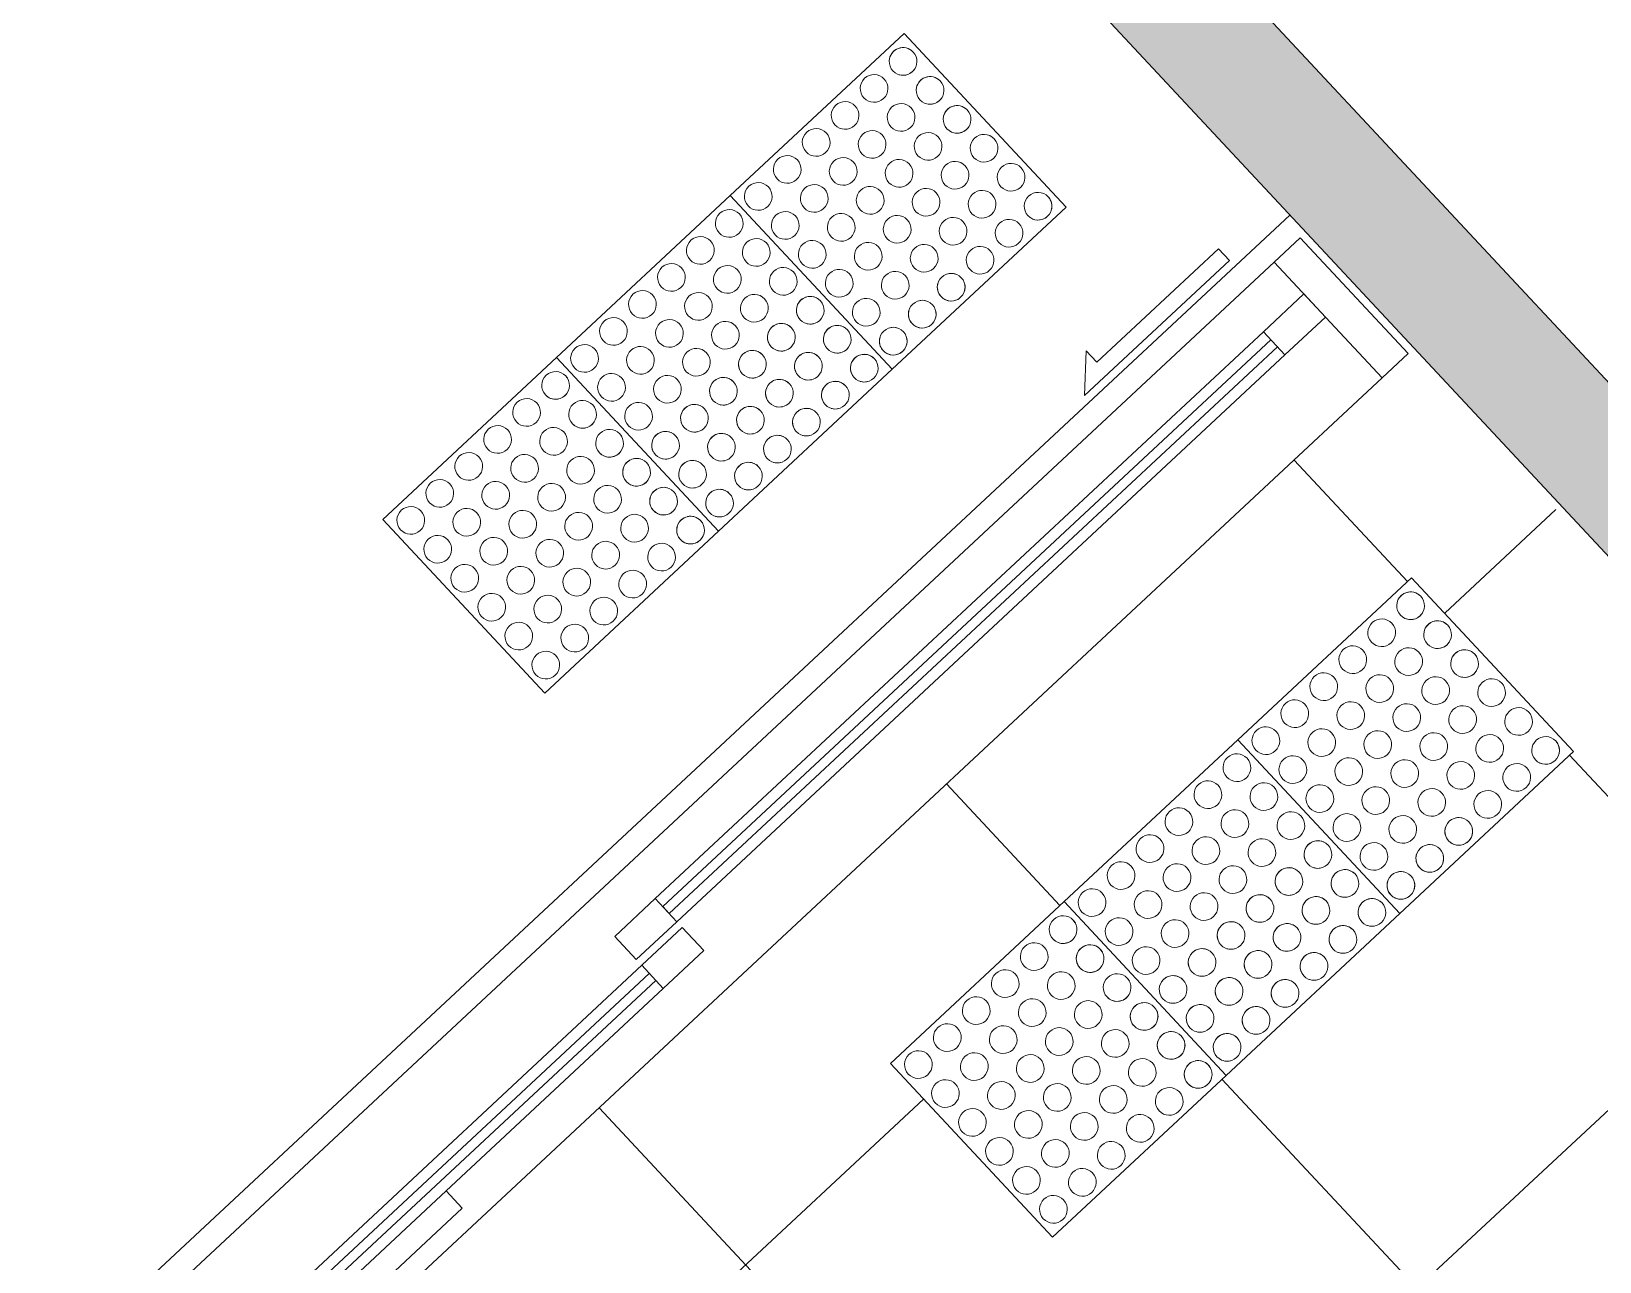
# Model space of a CAD drawing. Header units: millimetres. Extents: x -71377 to 516042, y -145869 to 441446.
# Drawn here: x 258359 to 260340, y 212425 to 213980 of the extents above; entities that cross this region are included whole.
import ezdxf

# ---------------------------------------------------------------- set-up
doc = ezdxf.new("R2010")
doc.units = ezdxf.units.MM
doc.header["$LTSCALE"] = 1000
for name, color, linetype, lineweight in [('A-detl', 7, 'Continuous', 5), ('A-door', 4, 'Continuous', 5), ('A-door-hdln', 8, 'Continuous', 5), ('A-ele-8', 8, 'Continuous', 5), ('A-fnsh', 5, 'Continuous', 5), ('A-glas', 5, 'Continuous', 5), ('A-glas-hdln', 8, 'Continuous', 5), ('A-hat', 251, 'Continuous', 5), ('A_cwall', 2, 'Continuous', 5), ('AA_점형블럭', 8, 'Continuous', 5)]:
    doc.layers.add(name, color=color, linetype=linetype, lineweight=lineweight)

# ---------------------------------------------------------------- blocks, each defined once
blk = doc.blocks.new('자동문편개형_로비폰_ - _A_ASD_24x23-7871171-지반층 배치도')
at = {"layer": 'A-detl', "lineweight": 9}
for p, q in [((-865, -125), (-1115, -125)), ((-1115, -125), (-1115, -145)), ((-905, -165), (-865, -125)), ((-1115, -145), (-905, -145)), ((-905, -145), (-905, -165))]:
    blk.add_line(p, q, dxfattribs=at)
at = {"layer": 'A-door'}
for p, q in [((-1155, 115), (-1200, 115)), ((-1200, 115), (-1200, -85)), ((-1155, -85), (-1155, 115)), ((1200, 115), (1155, 115)), ((1155, 115), (1155, -85)), ((1200, -85), (1200, 115)), ((710, 90), (410, 90)), ((410, 90), (410, 60)), ((710, 60), (710, 90)), ((35, 60), (-35, 60)), ((-35, 60), (-35, 20)), ((35, 20), (35, 60)), ((410, 60), (710, 60)), ((1155, 60), (1085, 60)), ((1085, 60), (1085, 20)), ((1155, 20), (1155, 60)), ((-35, 20), (35, 20)), ((1085, 20), (1155, 20)), ((-1085, 10), (-1155, 10)), ((-1155, 10), (-1155, -30)), ((-1085, -30), (-1085, 10)), ((35, 10), (-35, 10)), ((-35, 10), (-35, -30)), ((35, -30), (35, 10)), ((-1155, -30), (-1085, -30)), ((-35, -30), (35, -30)), ((-1200, -85), (-1155, -85)), ((1155, -85), (1200, -85))]:
    blk.add_line(p, q, dxfattribs=at)
at = {"layer": 'A-door-hdln'}
for p, q in [((-1155, 115), (1155, 115)), ((410, 60), (35, 60)), ((1085, 60), (710, 60)), ((35, 20), (1085, 20)), ((-35, 10), (-1085, 10)), ((-1085, -30), (-35, -30)), ((-1155, -85), (1155, -85))]:
    blk.add_line(p, q, dxfattribs=at)
at = {"layer": 'A-glas'}
for p, q in [((-35, -4), (-1085, -4)), ((-1085, -4), (-1085, -16)), ((-1085, -16), (-35, -16)), ((-35, -16), (-35, -4))]:
    blk.add_line(p, q, dxfattribs=at)
at = {"layer": 'A-glas-hdln'}
for p, q in [((1085, 46), (35, 46)), ((35, 34), (1085, 34))]:
    blk.add_line(p, q, dxfattribs=at)
blk = doc.blocks.new('점자블럭_원형_개수_ - 점자블럭_원형_개수_-V16-지반층 배치도')
at = {"layer": 'AA_점형블럭'}
for p, q in [((300, 0), (0, 0)), ((0, 0), (0, -300)), ((300, -300), (300, 0)), ((600, 0), (300, 0)), ((300, 0), (300, -300)), ((600, -300), (600, 0)), ((900, 0), (600, 0)), ((600, 0), (600, -300)), ((900, -300), (900, 0)), ((0, -300), (300, -300)), ((300, -300), (600, -300)), ((600, -300), (900, -300))]:
    blk.add_line(p, q, dxfattribs=at)
for centre, start, end in [((25, -25), 0, 180), ((25, -25), 0, 180), ((25, -25), 120, 180), ((25, -25), 120, 180), ((25, -25), 15, 90), ((25, -25), 15, 90), ((75, -25), 0, 180), ((75, -25), 0, 180), ((75, -25), 0, 180), ((75, -25), 0, 180), ((125, -25), 0, 180), ((125, -25), 0, 180), ((125, -25), 0, 180), ((125, -25), 0, 180), ((175, -25), 0, 180), ((175, -25), 0, 180), ((175, -25), 0, 150), ((175, -25), 0, 150), ((225, -25), 0, 180), ((225, -25), 0, 180), ((225, -25), 0, 150), ((225, -25), 0, 150), ((275, -25), 0, 180), ((275, -25), 0, 180), ((275, -25), 0, 150), ((275, -25), 0, 150), ((325, -25), 0, 180), ((325, -25), 90, 180), ((325, -25), 0, 180), ((325, -25), 90, 180), ((325, -25), 30, 60), ((325, -25), 30, 60), ((375, -25), 0, 180), ((375, -25), 90, 180), ((375, -25), 0, 180), ((375, -25), 90, 180), ((375, -25), 30, 60), ((375, -25), 30, 60), ((425, -25), 0, 180), ((425, -25), 90, 180), ((425, -25), 0, 180), ((425, -25), 90, 180), ((425, -25), 30, 60), ((425, -25), 30, 60), ((475, -25), 0, 180), ((475, -25), 90, 180), ((475, -25), 0, 180), ((475, -25), 90, 180), ((475, -25), 30, 60), ((475, -25), 30, 60), ((525, -25), 0, 180), ((525, -25), 90, 180), ((525, -25), 0, 180), ((525, -25), 90, 180), ((525, -25), 30, 60), ((525, -25), 30, 60), ((575, -25), 0, 180), ((575, -25), 90, 180), ((575, -25), 0, 180), ((575, -25), 90, 180), ((575, -25), 30, 60), ((575, -25), 30, 60), ((625, -25), 0, 180), ((625, -25), 0, 180), ((625, -25), 0, 120), ((625, -25), 0, 120), ((675, -25), 0, 180), ((675, -25), 0, 180), ((675, -25), 0, 180), ((675, -25), 0, 180), ((725, -25), 0, 180), ((725, -25), 0, 180), ((725, -25), 0, 180), ((725, -25), 0, 180), ((775, -25), 0, 180), ((775, -25), 0, 180), ((775, -25), 0, 180), ((775, -25), 0, 180), ((825, -25), 0, 180), ((825, -25), 0, 180), ((825, -25), 0, 180), ((825, -25), 0, 180), ((875, -25), 0, 180), ((875, -25), 0, 180), ((875, -25), 0, 180), ((875, -25), 0, 180), ((25, -25), 180, 360), ((25, -25), 180, 0), ((25, -25), 180, 360), ((25, -25), 180, 0), ((75, -25), 180, 360), ((75, -25), 180, 0), ((75, -25), 180, 360), ((75, -25), 180, 0), ((125, -25), 180, 360), ((125, -25), 180, 0), ((125, -25), 180, 360), ((125, -25), 180, 0), ((175, -25), 180, 360), ((175, -25), 180, 360), ((175, -25), 210, 240), ((175, -25), 210, 240), ((175, -25), 300, 0), ((175, -25), 300, 0), ((225, -25), 180, 360), ((225, -25), 180, 360), ((225, -25), 210, 240), ((225, -25), 210, 240), ((225, -25), 300, 0), ((225, -25), 300, 0), ((275, -25), 180, 360), ((275, -25), 180, 360), ((275, -25), 210, 240), ((275, -25), 210, 240), ((275, -25), 300, 0), ((275, -25), 300, 0), ((325, -25), 180, 360), ((325, -25), 180, 345), ((325, -25), 180, 360), ((325, -25), 180, 345), ((375, -25), 180, 360), ((375, -25), 180, 345), ((375, -25), 180, 360), ((375, -25), 180, 345), ((425, -25), 180, 360), ((425, -25), 180, 345), ((425, -25), 180, 0), ((425, -25), 180, 345), ((475, -25), 180, 360), ((475, -25), 180, 345), ((475, -25), 180, 360), ((475, -25), 180, 345), ((525, -25), 180, 360), ((525, -25), 180, 345), ((525, -25), 180, 360), ((525, -25), 180, 345), ((575, -25), 180, 360), ((575, -25), 180, 345), ((575, -25), 180, 360), ((575, -25), 180, 345), ((625, -25), 165, 180), ((625, -25), 165, 180), ((625, -25), 180, 360), ((625, -25), 180, 240), ((625, -25), 180, 360), ((625, -25), 180, 240), ((625, -25), 255, 0), ((625, -25), 255, 0), ((675, -25), 180, 360), ((675, -25), 180, 0), ((675, -25), 180, 360), ((675, -25), 180, 0), ((725, -25), 180, 360), ((725, -25), 180, 0), ((725, -25), 180, 360), ((725, -25), 180, 360), ((775, -25), 180, 0), ((775, -25), 180, 0), ((775, -25), 180, 360), ((775, -25), 180, 0), ((825, -25), 180, 360), ((825, -25), 180, 0), ((825, -25), 180, 360), ((825, -25), 180, 360), ((875, -25), 180, 360), ((875, -25), 180, 360), ((875, -25), 180, 360), ((875, -25), 180, 360), ((25, -75), 0, 180), ((25, -75), 0, 180), ((25, -75), 0, 180), ((25, -75), 0, 180), ((75, -75), 0, 180), ((75, -75), 0, 180), ((75, -75), 0, 180), ((75, -75), 0, 180), ((125, -75), 0, 180), ((125, -75), 0, 180), ((125, -75), 0, 180), ((125, -75), 0, 180), ((175, -75), 0, 180), ((175, -75), 0, 180), ((175, -75), 0, 180), ((175, -75), 0, 180), ((225, -75), 0, 180), ((225, -75), 0, 180), ((225, -75), 0, 180), ((225, -75), 0, 180), ((275, -75), 0, 180), ((275, -75), 0, 180), ((275, -75), 0, 180), ((275, -75), 0, 180), ((325, -75), 0, 180), ((325, -75), 90, 180), ((325, -75), 0, 180), ((325, -75), 90, 180), ((375, -75), 0, 180), ((375, -75), 90, 180), ((375, -75), 0, 180), ((375, -75), 90, 180), ((425, -75), 105.0602, 180), ((425, -75), 105.0602, 180), ((425, -75), 105.0602, 180), ((425, -75), 105.0602, 180), ((425, -75), 0, 105), ((425, -75), 90, 105), ((425, -75), 0, 105), ((425, -75), 90, 105), ((475, -75), 0, 180), ((475, -75), 90, 180), ((475, -75), 0, 180), ((475, -75), 90, 180), ((525, -75), 0, 180), ((525, -75), 90, 180), ((525, -75), 0, 180), ((525, -75), 90, 180), ((575, -75), 0, 180), ((575, -75), 90, 180), ((575, -75), 0, 180), ((575, -75), 90, 180), ((625, -75), 0, 180), ((625, -75), 0, 180), ((625, -75), 0, 165), ((625, -75), 0, 165), ((675, -75), 0, 180), ((675, -75), 0, 180), ((675, -75), 0, 180), ((675, -75), 0, 180), ((725, -75), 0, 180), ((725, -75), 0, 180), ((725, -75), 0, 180), ((725, -75), 0, 180), ((775, -75), 0, 180), ((775, -75), 0, 180), ((775, -75), 0, 180), ((775, -75), 0, 180), ((825, -75), 0, 180), ((825, -75), 0, 180), ((825, -75), 0, 180), ((825, -75), 0, 180), ((875, -75), 0, 180), ((875, -75), 0, 180), ((875, -75), 0, 180), ((875, -75), 0, 180), ((25, -75), 180, 360), ((25, -75), 180, 0), ((25, -75), 180, 360), ((25, -75), 180, 0), ((75, -75), 180, 360), ((75, -75), 180, 0), ((75, -75), 180, 360), ((75, -75), 180, 0), ((125, -75), 180, 360), ((125, -75), 180, 0), ((125, -75), 180, 360), ((125, -75), 180, 0), ((175, -75), 180, 360), ((175, -75), 180, 0), ((175, -75), 180, 360), ((175, -75), 180, 0), ((225, -75), 180, 360), ((225, -75), 180, 0), ((225, -75), 180, 360), ((225, -75), 180, 0), ((275, -75), 180, 360), ((275, -75), 180, 0), ((275, -75), 180, 360), ((275, -75), 180, 0), ((325, -75), 180, 360), ((325, -75), 180, 345), ((325, -75), 180, 360), ((325, -75), 180, 345), ((325, -75), 30, 60), ((325, -75), 30, 60), ((375, -75), 180, 360), ((375, -75), 180, 345), ((375, -75), 180, 360), ((375, -75), 180, 345), ((375, -75), 30, 60), ((375, -75), 30, 60), ((425, -75), 180, 360), ((425, -75), 180, 345), ((425, -75), 180, 0), ((425, -75), 180, 345), ((425, -75), 30, 60), ((425, -75), 30, 60), ((475, -75), 180, 360), ((475, -75), 180, 345), ((475, -75), 180, 360), ((475, -75), 180, 345), ((475, -75), 30, 60), ((475, -75), 30, 60), ((525, -75), 180, 360), ((525, -75), 180, 345), ((525, -75), 180, 360), ((525, -75), 180, 345), ((525, -75), 30, 60), ((525, -75), 30, 60), ((575, -75), 180, 360), ((575, -75), 180, 345), ((575, -75), 180, 360), ((575, -75), 180, 345), ((575, -75), 30, 60), ((575, -75), 30, 60), ((625, -75), 180, 360), ((625, -75), 180, 360), ((625, -75), 255, 0), ((625, -75), 255, 0), ((675, -75), 180, 360), ((675, -75), 180, 0), ((675, -75), 180, 360), ((675, -75), 180, 0), ((725, -75), 180, 360), ((725, -75), 180, 360), ((725, -75), 180, 360), ((725, -75), 180, 0), ((775, -75), 180, 360), ((775, -75), 180, 0), ((775, -75), 180, 360), ((775, -75), 180, 0), ((825, -75), 180, 360), ((825, -75), 180, 360), ((825, -75), 180, 360), ((825, -75), 180, 360), ((875, -75), 180, 0), ((875, -75), 180, 360), ((875, -75), 180, 360), ((875, -75), 180, 0), ((625, -75), 210, 240), ((625, -75), 210, 240), ((25, -125), 0, 180), ((25, -125), 0, 180), ((25, -125), 0, 180), ((25, -125), 0, 180), ((75, -125), 0, 180), ((75, -125), 0, 180), ((75, -125), 0, 180), ((75, -125), 0, 180), ((125, -125), 0, 180), ((125, -125), 0, 180), ((125, -125), 0, 180), ((125, -125), 0, 180), ((175, -125), 0, 180), ((175, -125), 0, 180), ((175, -125), 0, 180), ((175, -125), 0, 180), ((225, -125), 0, 180), ((225, -125), 0, 180), ((225, -125), 0, 180), ((225, -125), 0, 180), ((275, -125), 0, 180), ((275, -125), 0, 180), ((275, -125), 0, 180), ((275, -125), 0, 180), ((325, -125), 0, 180), ((325, -125), 90, 180), ((325, -125), 0, 180), ((325, -125), 90, 180), ((325, -125), 30, 60), ((325, -125), 30, 60), ((375, -125), 0, 180), ((375, -125), 90, 180), ((375, -125), 0, 180), ((375, -125), 90, 180), ((375, -125), 30, 60), ((375, -125), 30, 60), ((425, -125), 0, 180), ((425, -125), 90, 180), ((425, -125), 0, 180), ((425, -125), 90, 180), ((425, -125), 30, 60), ((425, -125), 30, 60), ((475, -125), 0, 180), ((475, -125), 90, 180), ((475, -125), 0, 180), ((475, -125), 90, 180), ((475, -125), 30, 60), ((475, -125), 30, 60), ((525, -125), 0, 180), ((525, -125), 90, 180), ((525, -125), 0, 180), ((525, -125), 90, 180), ((525, -125), 30, 60), ((525, -125), 30, 60), ((575, -125), 0, 180), ((575, -125), 90, 180), ((575, -125), 0, 180), ((575, -125), 90, 180), ((575, -125), 30, 60), ((575, -125), 30, 60), ((625, -125), 0, 180), ((625, -125), 0, 180), ((625, -125), 0, 165), ((625, -125), 0, 165), ((675, -125), 0, 180), ((675, -125), 0, 180), ((675, -125), 0, 180), ((675, -125), 0, 180), ((725, -125), 0, 180), ((725, -125), 0, 180), ((725, -125), 0, 180), ((725, -125), 0, 180), ((775, -125), 0, 180), ((775, -125), 0, 180), ((775, -125), 0, 180), ((775, -125), 0, 180), ((825, -125), 0, 180), ((825, -125), 0, 180), ((825, -125), 0, 180), ((825, -125), 0, 180), ((875, -125), 0, 180), ((875, -125), 0, 180), ((875, -125), 0, 180), ((875, -125), 0, 180), ((25, -125), 180, 360), ((25, -125), 180, 0), ((25, -125), 180, 360), ((25, -125), 180, 0), ((75, -125), 180, 360), ((75, -125), 180, 0), ((75, -125), 180, 360), ((75, -125), 180, 0), ((125, -125), 180, 360), ((125, -125), 180, 0), ((125, -125), 180, 360), ((125, -125), 180, 0), ((175, -125), 180, 360), ((175, -125), 180, 0), ((175, -125), 180, 360), ((175, -125), 180, 0), ((225, -125), 180, 360), ((225, -125), 180, 0), ((225, -125), 180, 360), ((225, -125), 180, 0), ((275, -125), 180, 360), ((275, -125), 180, 0), ((275, -125), 180, 360), ((275, -125), 180, 0), ((325, -125), 180, 360), ((325, -125), 180, 345), ((325, -125), 180, 360), ((325, -125), 180, 345), ((375, -125), 180, 360), ((375, -125), 180, 345), ((375, -125), 180, 360), ((375, -125), 180, 345), ((425, -125), 180, 360), ((425, -125), 180, 345), ((425, -125), 180, 360), ((425, -125), 180, 345), ((475, -125), 180, 360), ((475, -125), 180, 345), ((475, -125), 180, 360), ((475, -125), 180, 345), ((525, -125), 180, 360), ((525, -125), 180, 345), ((525, -125), 180, 360), ((525, -125), 180, 345), ((575, -125), 180, 360), ((575, -125), 180, 345), ((575, -125), 180, 360), ((575, -125), 180, 345), ((625, -125), 180, 360), ((625, -125), 180, 0), ((625, -125), 210, 240), ((625, -125), 210, 240), ((625, -125), 255, 360), ((625, -125), 255, 0), ((675, -125), 180, 360), ((675, -125), 180, 360), ((675, -125), 180, 360), ((675, -125), 180, 360), ((725, -125), 180, 360), ((725, -125), 180, 360), ((725, -125), 180, 360), ((725, -125), 180, 0), ((775, -125), 180, 360), ((775, -125), 180, 0), ((775, -125), 180, 0), ((775, -125), 180, 0), ((825, -125), 180, 360), ((825, -125), 180, 0), ((825, -125), 180, 360), ((825, -125), 180, 0), ((875, -125), 180, 360), ((875, -125), 180, 360), ((875, -125), 180, 360), ((875, -125), 180, 0), ((25, -175), 0, 180), ((25, -175), 0, 180), ((25, -175), 30, 105), ((25, -175), 30, 105), ((75, -175), 0, 180), ((75, -175), 0, 180), ((75, -175), 0, 180), ((75, -175), 0, 180), ((125, -175), 0, 180), ((125, -175), 0, 180), ((125, -175), 0, 180), ((125, -175), 0, 180), ((175, -175), 0, 180), ((175, -175), 0, 180), ((175, -175), 0, 180), ((175, -175), 0, 180), ((225, -175), 0, 180), ((225, -175), 0, 180), ((225, -175), 0, 180), ((225, -175), 0, 180), ((275, -175), 0, 180), ((275, -175), 0, 180), ((275, -175), 0, 180), ((275, -175), 0, 180), ((325, -175), 0, 180), ((325, -175), 0, 180), ((325, -175), 0, 180), ((325, -175), 0, 180), ((375, -175), 0, 180), ((375, -175), 0, 180), ((375, -175), 0, 180), ((375, -175), 0, 180), ((425, -175), 0, 180), ((425, -175), 0, 180), ((425, -175), 0, 180), ((425, -175), 0, 180), ((475, -175), 0, 180), ((475, -175), 0, 180), ((475, -175), 0, 180), ((475, -175), 0, 180), ((525, -175), 0, 180), ((525, -175), 0, 180), ((525, -175), 0, 180), ((525, -175), 0, 180), ((575, -175), 0, 180), ((575, -175), 0, 180), ((575, -175), 0, 180), ((575, -175), 0, 180), ((625, -175), 0, 180), ((625, -175), 0, 180), ((625, -175), 0, 105), ((625, -175), 0, 105), ((675, -175), 0, 180), ((675, -175), 0, 180), ((675, -175), 0, 180), ((675, -175), 0, 180), ((725, -175), 0, 180), ((725, -175), 0, 180), ((725, -175), 0, 180), ((725, -175), 0, 180), ((775, -175), 0, 180), ((775, -175), 0, 180), ((775, -175), 0, 180), ((775, -175), 0, 180), ((825, -175), 0, 180), ((825, -175), 0, 180), ((825, -175), 0, 180), ((825, -175), 0, 180), ((875, -175), 0, 180), ((875, -175), 0, 180), ((875, -175), 0, 180), ((875, -175), 0, 180), ((25, -175), 135, 180), ((25, -175), 135, 180), ((25, -175), 180, 360), ((25, -175), 180, 315), ((25, -175), 180, 360), ((25, -175), 180, 315), ((75, -175), 180, 360), ((75, -175), 180, 0), ((75, -175), 180, 360), ((75, -175), 180, 0), ((125, -175), 180, 360), ((125, -175), 180, 0), ((125, -175), 180, 360), ((125, -175), 180, 0), ((175, -175), 180, 360), ((175, -175), 180, 0), ((175, -175), 180, 360), ((175, -175), 180, 0), ((225, -175), 180, 360), ((225, -175), 180, 0), ((225, -175), 180, 360), ((225, -175), 180, 0), ((275, -175), 180, 360), ((275, -175), 180, 0), ((275, -175), 180, 360), ((275, -175), 180, 360), ((325, -175), 180, 360), ((325, -175), 180, 360), ((325, -175), 180, 360), ((325, -175), 180, 0), ((375, -175), 180, 360), ((375, -175), 180, 0), ((375, -175), 180, 360), ((375, -175), 180, 360), ((425, -175), 180, 360), ((425, -175), 180, 0), ((425, -175), 180, 360), ((425, -175), 180, 0), ((475, -175), 180, 360), ((475, -175), 180, 0), ((475, -175), 180, 360), ((475, -175), 180, 0), ((525, -175), 180, 360), ((525, -175), 180, 0), ((525, -175), 180, 360), ((525, -175), 180, 0), ((575, -175), 180, 360), ((575, -175), 180, 360), ((575, -175), 180, 360), ((575, -175), 180, 360), ((625, -175), 165, 180), ((625, -175), 165, 180), ((625, -175), 180, 360), ((625, -175), 180, 360), ((625, -175), 180, 360), ((625, -175), 180, 0), ((675, -175), 180, 360), ((675, -175), 180, 0), ((675, -175), 180, 360), ((675, -175), 180, 0), ((725, -175), 180, 360), ((725, -175), 180, 0), ((725, -175), 180, 360), ((725, -175), 180, 360), ((775, -175), 180, 360), ((775, -175), 180, 0), ((775, -175), 180, 0), ((775, -175), 180, 0), ((825, -175), 180, 360), ((825, -175), 180, 360), ((825, -175), 180, 0), ((825, -175), 180, 0), ((875, -175), 180, 360), ((875, -175), 180, 0), ((875, -175), 180, 360), ((875, -175), 180, 0), ((25, -225), 0, 180), ((25, -225), 0, 180), ((25, -225), 135, 180), ((25, -225), 135, 180), ((25, -225), 30, 105), ((25, -225), 30, 105), ((75, -225), 0, 180), ((75, -225), 0, 180), ((75, -225), 0, 180), ((75, -225), 0, 180), ((125, -225), 0, 180), ((125, -225), 0, 180), ((125, -225), 0, 180), ((125, -225), 0, 180), ((175, -225), 0, 180), ((175, -225), 0, 180), ((175, -225), 0, 180), ((175, -225), 0, 180), ((225, -225), 0, 180), ((225, -225), 0, 180), ((225, -225), 0, 180), ((225, -225), 0, 180), ((275, -225), 0, 180), ((275, -225), 0, 180), ((275, -225), 0, 180), ((275, -225), 0, 180), ((325, -225), 0, 180), ((325, -225), 0, 180), ((325, -225), 0, 180), ((325, -225), 0, 180), ((375, -225), 0, 180), ((375, -225), 0, 180), ((375, -225), 0, 180), ((375, -225), 0, 180), ((425, -225), 0, 180), ((425, -225), 0, 180), ((425, -225), 0, 180), ((425, -225), 0, 180), ((475, -225), 0, 180), ((475, -225), 0, 180), ((475, -225), 0, 180), ((475, -225), 0, 180), ((525, -225), 0, 180), ((525, -225), 0, 180), ((525, -225), 0, 180), ((525, -225), 0, 180), ((575, -225), 0, 180), ((575, -225), 0, 180), ((575, -225), 0, 180), ((575, -225), 0, 180), ((625, -225), 0, 180), ((625, -225), 0, 180), ((625, -225), 0, 105), ((625, -225), 0, 105), ((675, -225), 0, 180), ((675, -225), 0, 180), ((675, -225), 0, 180), ((675, -225), 0, 180), ((725, -225), 0, 180), ((725, -225), 0, 180), ((725, -225), 0, 180), ((725, -225), 0, 180), ((775, -225), 0, 180), ((775, -225), 0, 180), ((775, -225), 0, 180), ((775, -225), 0, 180), ((825, -225), 0, 180), ((825, -225), 0, 180), ((825, -225), 0, 180), ((825, -225), 0, 180), ((875, -225), 0, 180), ((875, -225), 0, 180), ((875, -225), 0, 180), ((875, -225), 0, 180), ((25, -225), 180, 360), ((25, -225), 180, 315), ((25, -225), 180, 360), ((25, -225), 180, 315), ((75, -225), 180, 360), ((75, -225), 180, 0), ((75, -225), 180, 360), ((75, -225), 180, 360), ((125, -225), 180, 360), ((125, -225), 180, 0), ((125, -225), 180, 360), ((125, -225), 180, 0), ((175, -225), 180, 360), ((175, -225), 180, 360), ((175, -225), 180, 360), ((175, -225), 180, 0), ((225, -225), 180, 360), ((225, -225), 180, 0), ((225, -225), 180, 360), ((225, -225), 180, 0), ((275, -225), 180, 360), ((275, -225), 180, 0), ((275, -225), 180, 360), ((275, -225), 180, 0), ((325, -225), 180, 360), ((325, -225), 180, 0), ((325, -225), 180, 360), ((325, -225), 180, 0), ((375, -225), 180, 360), ((375, -225), 180, 360), ((375, -225), 180, 360), ((375, -225), 180, 0), ((425, -225), 180, 360), ((425, -225), 180, 0), ((425, -225), 180, 360), ((425, -225), 180, 0), ((475, -225), 180, 360), ((475, -225), 180, 360), ((475, -225), 180, 360), ((475, -225), 180, 0), ((525, -225), 180, 360), ((525, -225), 180, 0), ((525, -225), 180, 360), ((525, -225), 180, 0), ((575, -225), 180, 360), ((575, -225), 180, 0), ((575, -225), 180, 360), ((575, -225), 180, 0), ((625, -225), 165, 180), ((625, -225), 165, 180), ((625, -225), 180, 360), ((625, -225), 180, 210), ((625, -225), 180, 360), ((625, -225), 180, 210), ((625, -225), 224.0129, 0), ((625, -225), 224.0129, 360), ((675, -225), 180, 0), ((675, -225), 180, 0), ((675, -225), 180, 0), ((675, -225), 180, 0), ((725, -225), 180, 360), ((725, -225), 180, 360), ((725, -225), 180, 360), ((725, -225), 180, 0), ((775, -225), 180, 360), ((775, -225), 180, 0), ((775, -225), 180, 360), ((775, -225), 180, 360), ((825, -225), 180, 360), ((825, -225), 180, 0), ((825, -225), 180, 360), ((825, -225), 180, 0), ((875, -225), 180, 360), ((875, -225), 180, 0), ((875, -225), 180, 0), ((875, -225), 180, 0), ((25, -275), 0, 180), ((25, -275), 0, 180), ((25, -275), 135, 180), ((25, -275), 135, 180), ((25, -275), 180, 360), ((25, -275), 180, 315), ((25, -275), 180, 360), ((25, -275), 180, 315), ((25, -275), 30, 105), ((25, -275), 30, 105), ((75, -275), 0, 180), ((75, -275), 0, 180), ((75, -275), 0, 180), ((75, -275), 0, 180), ((75, -275), 180, 360), ((75, -275), 180, 0), ((75, -275), 180, 360), ((75, -275), 180, 360), ((125, -275), 0, 180), ((125, -275), 0, 180), ((125, -275), 0, 180), ((125, -275), 0, 180), ((125, -275), 180, 360), ((125, -275), 180, 0), ((125, -275), 180, 360), ((125, -275), 180, 0), ((175, -275), 0, 180), ((175, -275), 0, 180), ((175, -275), 0, 180), ((175, -275), 0, 180), ((175, -275), 180, 360), ((175, -275), 180, 0), ((175, -275), 180, 360), ((175, -275), 180, 0), ((225, -275), 0, 180), ((225, -275), 0, 180), ((225, -275), 0, 180), ((225, -275), 0, 180), ((225, -275), 180, 360), ((225, -275), 180, 0), ((225, -275), 180, 360), ((225, -275), 180, 0), ((275, -275), 0, 180), ((275, -275), 0, 180), ((275, -275), 0, 180), ((275, -275), 0, 180), ((275, -275), 180, 360), ((275, -275), 180, 0), ((275, -275), 180, 360), ((275, -275), 180, 360), ((325, -275), 0, 180), ((325, -275), 0, 180), ((325, -275), 0, 180), ((325, -275), 0, 180), ((325, -275), 180, 360), ((325, -275), 180, 360), ((325, -275), 180, 360), ((325, -275), 180, 0), ((375, -275), 0, 180), ((375, -275), 0, 180), ((375, -275), 0, 180), ((375, -275), 0, 180), ((375, -275), 180, 360), ((375, -275), 180, 0), ((375, -275), 180, 360), ((375, -275), 180, 0), ((425, -275), 0, 180), ((425, -275), 0, 180), ((425, -275), 0, 180), ((425, -275), 0, 180), ((425, -275), 180, 360), ((425, -275), 180, 0), ((425, -275), 180, 360), ((425, -275), 180, 0), ((475, -275), 0, 180), ((475, -275), 0, 180), ((475, -275), 0, 180), ((475, -275), 0, 180), ((475, -275), 180, 360), ((475, -275), 180, 0), ((475, -275), 180, 360), ((475, -275), 180, 0), ((525, -275), 0, 180), ((525, -275), 0, 180), ((525, -275), 0, 180), ((525, -275), 0, 180), ((525, -275), 180, 360), ((525, -275), 180, 360), ((525, -275), 180, 360), ((525, -275), 180, 360), ((575, -275), 0, 180), ((575, -275), 0, 180), ((575, -275), 0, 180), ((575, -275), 0, 180), ((575, -275), 180, 360), ((575, -275), 180, 0), ((575, -275), 180, 360), ((575, -275), 180, 360), ((625, -275), 360, 180), ((625, -275), 0, 180), ((625, -275), 165, 180), ((625, -275), 165, 180), ((625, -275), 180, 360), ((625, -275), 180, 360), ((625, -275), 180, 360), ((625, -275), 180, 0), ((625, -275), 0, 105), ((625, -275), 0, 105), ((675, -275), 0, 180), ((675, -275), 0, 180), ((675, -275), 0, 180), ((675, -275), 0, 180), ((675, -275), 180, 0), ((675, -275), 180, 0), ((675, -275), 180, 360), ((675, -275), 180, 0), ((725, -275), 0, 180), ((725, -275), 0, 180), ((725, -275), 0, 180), ((725, -275), 0, 180), ((725, -275), 180, 360), ((725, -275), 180, 360), ((725, -275), 180, 360), ((725, -275), 180, 0), ((775, -275), 0, 180), ((775, -275), 0, 180), ((775, -275), 0, 180), ((775, -275), 0, 180), ((775, -275), 180, 360), ((775, -275), 180, 0), ((775, -275), 180, 360), ((775, -275), 180, 0), ((825, -275), 0, 180), ((825, -275), 0, 180), ((825, -275), 0, 180), ((825, -275), 0, 180), ((825, -275), 180, 360), ((825, -275), 180, 360), ((825, -275), 180, 360), ((825, -275), 180, 0), ((875, -275), 0, 180), ((875, -275), 0, 180), ((875, -275), 0, 180), ((875, -275), 0, 180), ((875, -275), 180, 0), ((875, -275), 180, 0), ((875, -275), 180, 0), ((875, -275), 180, 0)]:
    blk.add_arc(centre, 17.5, start, end, dxfattribs=at)
blk = doc.blocks.new('점자블럭_원형_개수_ - 점자블럭_원형_개수_-V17-지반층 배치도')
at = {"layer": 'AA_점형블럭'}
for p, q in [((300, 0), (0, 0)), ((0, 0), (0, -300)), ((300, -300), (300, 0)), ((600, 0), (300, 0)), ((300, 0), (300, -300)), ((600, -300), (600, 0)), ((900, 0), (600, 0)), ((600, 0), (600, -300)), ((900, -300), (900, 0)), ((0, -300), (300, -300)), ((300, -300), (600, -300)), ((600, -300), (900, -300))]:
    blk.add_line(p, q, dxfattribs=at)
for centre, start, end in [((25, -25), 0, 180), ((25, -25), 0, 180), ((25, -25), 120, 180), ((25, -25), 120, 180), ((25, -25), 15, 90), ((25, -25), 15, 90), ((75, -25), 0, 180), ((75, -25), 0, 180), ((75, -25), 0, 180), ((75, -25), 0, 180), ((125, -25), 0, 180), ((125, -25), 0, 180), ((125, -25), 0, 180), ((125, -25), 0, 180), ((175, -25), 0, 180), ((175, -25), 0, 180), ((175, -25), 0, 150), ((175, -25), 0, 150), ((225, -25), 0, 180), ((225, -25), 0, 180), ((225, -25), 0, 150), ((225, -25), 0, 150), ((275, -25), 0, 180), ((275, -25), 0, 180), ((275, -25), 0, 150), ((275, -25), 0, 150), ((325, -25), 0, 180), ((325, -25), 90, 180), ((325, -25), 0, 180), ((325, -25), 90, 180), ((325, -25), 30, 60), ((325, -25), 30, 60), ((375, -25), 0, 180), ((375, -25), 90, 180), ((375, -25), 0, 180), ((375, -25), 90, 180), ((375, -25), 30, 60), ((375, -25), 30, 60), ((425, -25), 0, 180), ((425, -25), 90, 180), ((425, -25), 0, 180), ((425, -25), 90, 180), ((425, -25), 30, 60), ((425, -25), 30, 60), ((475, -25), 0, 180), ((475, -25), 90, 180), ((475, -25), 0, 180), ((475, -25), 90, 180), ((475, -25), 30, 60), ((475, -25), 30, 60), ((525, -25), 0, 180), ((525, -25), 90, 180), ((525, -25), 0, 180), ((525, -25), 90, 180), ((525, -25), 30, 60), ((525, -25), 30, 60), ((575, -25), 0, 180), ((575, -25), 90, 180), ((575, -25), 0, 180), ((575, -25), 90, 180), ((575, -25), 30, 60), ((575, -25), 30, 60), ((625, -25), 0, 180), ((625, -25), 0, 180), ((625, -25), 0, 120), ((625, -25), 0, 120), ((675, -25), 0, 180), ((675, -25), 0, 180), ((675, -25), 0, 180), ((675, -25), 0, 180), ((725, -25), 0, 180), ((725, -25), 0, 180), ((725, -25), 0, 180), ((725, -25), 0, 180), ((775, -25), 0, 180), ((775, -25), 0, 180), ((775, -25), 0, 180), ((775, -25), 0, 180), ((825, -25), 0, 180), ((825, -25), 0, 180), ((825, -25), 0, 180), ((825, -25), 0, 180), ((875, -25), 0, 180), ((875, -25), 0, 180), ((875, -25), 0, 180), ((875, -25), 0, 180), ((25, -25), 180, 360), ((25, -25), 180, 0), ((25, -25), 180, 360), ((25, -25), 180, 0), ((75, -25), 180, 360), ((75, -25), 180, 0), ((75, -25), 180, 360), ((75, -25), 180, 0), ((125, -25), 180, 360), ((125, -25), 180, 0), ((125, -25), 180, 360), ((125, -25), 180, 0), ((175, -25), 180, 360), ((175, -25), 180, 360), ((175, -25), 210, 240), ((175, -25), 210, 240), ((175, -25), 300, 0), ((175, -25), 300, 0), ((225, -25), 180, 360), ((225, -25), 180, 360), ((225, -25), 210, 240), ((225, -25), 210, 240), ((225, -25), 300, 0), ((225, -25), 300, 0), ((275, -25), 180, 360), ((275, -25), 180, 360), ((275, -25), 210, 240), ((275, -25), 210, 240), ((275, -25), 300, 0), ((275, -25), 300, 0), ((325, -25), 180, 360), ((325, -25), 180, 345), ((325, -25), 180, 360), ((325, -25), 180, 345), ((375, -25), 180, 360), ((375, -25), 180, 345), ((375, -25), 180, 360), ((375, -25), 180, 345), ((425, -25), 180, 360), ((425, -25), 180, 345), ((425, -25), 180, 0), ((425, -25), 180, 345), ((475, -25), 180, 360), ((475, -25), 180, 345), ((475, -25), 180, 360), ((475, -25), 180, 345), ((525, -25), 180, 360), ((525, -25), 180, 345), ((525, -25), 180, 360), ((525, -25), 180, 345), ((575, -25), 180, 360), ((575, -25), 180, 345), ((575, -25), 180, 360), ((575, -25), 180, 345), ((625, -25), 165, 180), ((625, -25), 165, 180), ((625, -25), 180, 360), ((625, -25), 180, 240), ((625, -25), 180, 360), ((625, -25), 180, 240), ((625, -25), 255, 0), ((625, -25), 255, 0), ((675, -25), 180, 360), ((675, -25), 180, 0), ((675, -25), 180, 360), ((675, -25), 180, 0), ((725, -25), 180, 360), ((725, -25), 180, 0), ((725, -25), 180, 360), ((725, -25), 180, 360), ((775, -25), 180, 0), ((775, -25), 180, 0), ((775, -25), 180, 360), ((775, -25), 180, 0), ((825, -25), 180, 360), ((825, -25), 180, 0), ((825, -25), 180, 360), ((825, -25), 180, 360), ((875, -25), 180, 360), ((875, -25), 180, 360), ((875, -25), 180, 360), ((875, -25), 180, 360), ((25, -75), 0, 180), ((25, -75), 0, 180), ((25, -75), 0, 180), ((25, -75), 0, 180), ((75, -75), 0, 180), ((75, -75), 0, 180), ((75, -75), 0, 180), ((75, -75), 0, 180), ((125, -75), 0, 180), ((125, -75), 0, 180), ((125, -75), 0, 180), ((125, -75), 0, 180), ((175, -75), 0, 180), ((175, -75), 0, 180), ((175, -75), 0, 180), ((175, -75), 0, 180), ((225, -75), 0, 180), ((225, -75), 0, 180), ((225, -75), 0, 180), ((225, -75), 0, 180), ((275, -75), 0, 180), ((275, -75), 0, 180), ((275, -75), 0, 180), ((275, -75), 0, 180), ((325, -75), 0, 180), ((325, -75), 90, 180), ((325, -75), 0, 180), ((325, -75), 90, 180), ((375, -75), 0, 180), ((375, -75), 90, 180), ((375, -75), 0, 180), ((375, -75), 90, 180), ((425, -75), 0, 180), ((425, -75), 90, 180), ((425, -75), 0, 180), ((425, -75), 90, 180), ((475, -75), 0, 180), ((475, -75), 90, 180), ((475, -75), 0, 180), ((475, -75), 90, 180), ((525, -75), 0, 180), ((525, -75), 90, 180), ((525, -75), 0, 180), ((525, -75), 90, 180), ((575, -75), 0, 180), ((575, -75), 90, 180), ((575, -75), 0, 180), ((575, -75), 90, 180), ((625, -75), 0, 180), ((625, -75), 0, 180), ((625, -75), 0, 165), ((625, -75), 0, 165), ((675, -75), 0, 180), ((675, -75), 0, 180), ((675, -75), 0, 180), ((675, -75), 0, 180), ((725, -75), 0, 180), ((725, -75), 0, 180), ((725, -75), 0, 180), ((725, -75), 0, 180), ((775, -75), 0, 180), ((775, -75), 0, 180), ((775, -75), 0, 180), ((775, -75), 0, 180), ((825, -75), 0, 180), ((825, -75), 0, 180), ((825, -75), 0, 180), ((825, -75), 0, 180), ((875, -75), 0, 180), ((875, -75), 0, 180), ((875, -75), 0, 180), ((875, -75), 0, 180), ((25, -75), 180, 360), ((25, -75), 180, 0), ((25, -75), 180, 360), ((25, -75), 180, 0), ((75, -75), 180, 360), ((75, -75), 180, 0), ((75, -75), 180, 360), ((75, -75), 180, 0), ((125, -75), 180, 360), ((125, -75), 180, 0), ((125, -75), 180, 360), ((125, -75), 180, 0), ((175, -75), 180, 360), ((175, -75), 180, 0), ((175, -75), 180, 360), ((175, -75), 180, 0), ((225, -75), 180, 360), ((225, -75), 180, 0), ((225, -75), 180, 360), ((225, -75), 180, 0), ((275, -75), 180, 360), ((275, -75), 180, 0), ((275, -75), 180, 360), ((275, -75), 180, 0), ((325, -75), 180, 360), ((325, -75), 180, 345), ((325, -75), 180, 360), ((325, -75), 180, 345), ((325, -75), 30, 60), ((325, -75), 30, 60), ((375, -75), 180, 360), ((375, -75), 180, 345), ((375, -75), 180, 360), ((375, -75), 180, 345), ((375, -75), 30, 60), ((375, -75), 30, 60), ((425, -75), 180, 360), ((425, -75), 180, 345), ((425, -75), 180, 0), ((425, -75), 180, 345), ((425, -75), 30, 60), ((425, -75), 30, 60), ((475, -75), 180, 360), ((475, -75), 180, 345), ((475, -75), 180, 360), ((475, -75), 180, 345), ((475, -75), 30, 60), ((475, -75), 30, 60), ((525, -75), 180, 360), ((525, -75), 180, 345), ((525, -75), 180, 360), ((525, -75), 180, 345), ((525, -75), 30, 60), ((525, -75), 30, 60), ((575, -75), 180, 360), ((575, -75), 180, 345), ((575, -75), 180, 360), ((575, -75), 180, 345), ((575, -75), 30, 60), ((575, -75), 30, 60), ((625, -75), 180, 360), ((625, -75), 180, 360), ((625, -75), 255, 0), ((625, -75), 255, 0), ((675, -75), 180, 360), ((675, -75), 180, 0), ((675, -75), 180, 360), ((675, -75), 180, 0), ((725, -75), 180, 360), ((725, -75), 180, 360), ((725, -75), 180, 360), ((725, -75), 180, 0), ((775, -75), 180, 360), ((775, -75), 180, 0), ((775, -75), 180, 360), ((775, -75), 180, 0), ((825, -75), 180, 360), ((825, -75), 180, 360), ((825, -75), 180, 360), ((825, -75), 180, 360), ((875, -75), 180, 0), ((875, -75), 180, 360), ((875, -75), 180, 360), ((875, -75), 180, 0), ((625, -75), 210, 240), ((625, -75), 210, 240), ((25, -125), 0, 180), ((25, -125), 0, 180), ((25, -125), 0, 180), ((25, -125), 0, 180), ((75, -125), 0, 180), ((75, -125), 0, 180), ((75, -125), 0, 180), ((75, -125), 0, 180), ((125, -125), 0, 180), ((125, -125), 0, 180), ((125, -125), 0, 180), ((125, -125), 0, 180), ((175, -125), 0, 180), ((175, -125), 0, 180), ((175, -125), 0, 180), ((175, -125), 0, 180), ((225, -125), 0, 180), ((225, -125), 0, 180), ((225, -125), 0, 180), ((225, -125), 0, 180), ((275, -125), 0, 180), ((275, -125), 0, 180), ((275, -125), 0, 180), ((275, -125), 0, 180), ((325, -125), 0, 180), ((325, -125), 90, 180), ((325, -125), 0, 180), ((325, -125), 90, 180), ((325, -125), 30, 60), ((325, -125), 30, 60), ((375, -125), 0, 180), ((375, -125), 90, 180), ((375, -125), 0, 180), ((375, -125), 90, 180), ((375, -125), 30, 60), ((375, -125), 30, 60), ((425, -125), 0, 180), ((425, -125), 90, 180), ((425, -125), 0, 180), ((425, -125), 90, 180), ((425, -125), 30, 60), ((425, -125), 30, 60), ((475, -125), 0, 180), ((475, -125), 90, 180), ((475, -125), 0, 180), ((475, -125), 90, 180), ((475, -125), 30, 60), ((475, -125), 30, 60), ((525, -125), 0, 180), ((525, -125), 90, 180), ((525, -125), 0, 180), ((525, -125), 90, 180), ((525, -125), 30, 60), ((525, -125), 30, 60), ((575, -125), 0, 180), ((575, -125), 90, 180), ((575, -125), 0, 180), ((575, -125), 90, 180), ((575, -125), 30, 60), ((575, -125), 30, 60), ((625, -125), 0, 180), ((625, -125), 0, 180), ((625, -125), 0, 165), ((625, -125), 0, 165), ((675, -125), 0, 180), ((675, -125), 0, 180), ((675, -125), 0, 180), ((675, -125), 0, 180), ((725, -125), 0, 180), ((725, -125), 0, 180), ((725, -125), 0, 180), ((725, -125), 0, 180), ((775, -125), 0, 180), ((775, -125), 0, 180), ((775, -125), 0, 180), ((775, -125), 0, 180), ((825, -125), 0, 180), ((825, -125), 0, 180), ((825, -125), 0, 180), ((825, -125), 0, 180), ((875, -125), 0, 180), ((875, -125), 0, 180), ((875, -125), 0, 180), ((875, -125), 0, 180), ((25, -125), 180, 360), ((25, -125), 180, 0), ((25, -125), 180, 360), ((25, -125), 180, 0), ((75, -125), 180, 360), ((75, -125), 180, 0), ((75, -125), 180, 360), ((75, -125), 180, 0), ((125, -125), 180, 360), ((125, -125), 180, 0), ((125, -125), 180, 360), ((125, -125), 180, 0), ((175, -125), 180, 360), ((175, -125), 180, 0), ((175, -125), 180, 360), ((175, -125), 180, 0), ((225, -125), 180, 360), ((225, -125), 180, 0), ((225, -125), 180, 360), ((225, -125), 180, 0), ((275, -125), 180, 360), ((275, -125), 180, 0), ((275, -125), 180, 360), ((275, -125), 180, 0), ((325, -125), 180, 360), ((325, -125), 180, 345), ((325, -125), 180, 360), ((325, -125), 180, 345), ((375, -125), 180, 360), ((375, -125), 180, 345), ((375, -125), 180, 360), ((375, -125), 180, 345), ((425, -125), 180, 360), ((425, -125), 180, 345), ((425, -125), 180, 360), ((425, -125), 180, 345), ((475, -125), 180, 360), ((475, -125), 180, 345), ((475, -125), 180, 360), ((475, -125), 180, 345), ((525, -125), 180, 360), ((525, -125), 180, 345), ((525, -125), 180, 360), ((525, -125), 180, 345), ((575, -125), 180, 360), ((575, -125), 180, 345), ((575, -125), 180, 360), ((575, -125), 180, 345), ((625, -125), 180, 360), ((625, -125), 180, 0), ((625, -125), 210, 240), ((625, -125), 210, 240), ((625, -125), 255, 360), ((625, -125), 255, 0), ((675, -125), 180, 360), ((675, -125), 180, 360), ((675, -125), 180, 360), ((675, -125), 180, 360), ((725, -125), 180, 360), ((725, -125), 180, 360), ((725, -125), 180, 360), ((725, -125), 180, 0), ((775, -125), 180, 360), ((775, -125), 180, 0), ((775, -125), 180, 0), ((775, -125), 180, 0), ((825, -125), 180, 360), ((825, -125), 180, 0), ((825, -125), 180, 360), ((825, -125), 180, 0), ((875, -125), 180, 360), ((875, -125), 180, 360), ((875, -125), 180, 360), ((875, -125), 180, 0), ((25, -175), 0, 180), ((25, -175), 0, 180), ((25, -175), 30, 105), ((25, -175), 30, 105), ((75, -175), 0, 180), ((75, -175), 0, 180), ((75, -175), 0, 180), ((75, -175), 0, 180), ((125, -175), 0, 180), ((125, -175), 0, 180), ((125, -175), 0, 180), ((125, -175), 0, 180), ((175, -175), 0, 180), ((175, -175), 0, 180), ((175, -175), 0, 180), ((175, -175), 0, 180), ((225, -175), 0, 180), ((225, -175), 0, 180), ((225, -175), 0, 180), ((225, -175), 0, 180), ((275, -175), 0, 180), ((275, -175), 0, 180), ((275, -175), 0, 180), ((275, -175), 0, 180), ((325, -175), 0, 180), ((325, -175), 0, 180), ((325, -175), 0, 180), ((325, -175), 0, 180), ((375, -175), 0, 180), ((375, -175), 0, 180), ((375, -175), 0, 180), ((375, -175), 0, 180), ((425, -175), 0, 180), ((425, -175), 0, 180), ((425, -175), 0, 180), ((425, -175), 0, 180), ((475, -175), 0, 180), ((475, -175), 0, 180), ((475, -175), 0, 180), ((475, -175), 0, 180), ((525, -175), 0, 180), ((525, -175), 0, 180), ((525, -175), 0, 180), ((525, -175), 0, 180), ((575, -175), 0, 180), ((575, -175), 0, 180), ((575, -175), 0, 180), ((575, -175), 0, 180), ((625, -175), 0, 180), ((625, -175), 0, 180), ((625, -175), 0, 105), ((625, -175), 0, 105), ((675, -175), 0, 180), ((675, -175), 0, 180), ((675, -175), 0, 180), ((675, -175), 0, 180), ((725, -175), 0, 180), ((725, -175), 0, 180), ((725, -175), 0, 180), ((725, -175), 0, 180), ((775, -175), 0, 180), ((775, -175), 0, 180), ((775, -175), 0, 180), ((775, -175), 0, 180), ((825, -175), 0, 180), ((825, -175), 0, 180), ((825, -175), 0, 180), ((825, -175), 0, 180), ((875, -175), 0, 180), ((875, -175), 0, 180), ((875, -175), 0, 180), ((875, -175), 0, 180), ((25, -175), 135, 180), ((25, -175), 135, 180), ((25, -175), 180, 360), ((25, -175), 180, 315), ((25, -175), 180, 360), ((25, -175), 180, 315), ((75, -175), 180, 360), ((75, -175), 180, 0), ((75, -175), 180, 360), ((75, -175), 180, 0), ((125, -175), 180, 360), ((125, -175), 180, 0), ((125, -175), 180, 360), ((125, -175), 180, 0), ((175, -175), 180, 360), ((175, -175), 180, 0), ((175, -175), 180, 360), ((175, -175), 180, 0), ((225, -175), 180, 360), ((225, -175), 180, 0), ((225, -175), 180, 360), ((225, -175), 180, 0), ((275, -175), 180, 360), ((275, -175), 180, 0), ((275, -175), 180, 360), ((275, -175), 180, 360), ((325, -175), 180, 360), ((325, -175), 180, 360), ((325, -175), 180, 360), ((325, -175), 180, 0), ((375, -175), 180, 360), ((375, -175), 180, 0), ((375, -175), 180, 360), ((375, -175), 180, 360), ((425, -175), 180, 360), ((425, -175), 180, 0), ((425, -175), 180, 360), ((425, -175), 180, 0), ((475, -175), 180, 360), ((475, -175), 180, 0), ((475, -175), 180, 360), ((475, -175), 180, 0), ((525, -175), 180, 360), ((525, -175), 180, 0), ((525, -175), 180, 360), ((525, -175), 180, 0), ((575, -175), 180, 360), ((575, -175), 180, 360), ((575, -175), 180, 360), ((575, -175), 180, 360), ((625, -175), 165, 180), ((625, -175), 165, 180), ((625, -175), 180, 360), ((625, -175), 180, 360), ((625, -175), 180, 360), ((625, -175), 180, 0), ((675, -175), 180, 360), ((675, -175), 180, 0), ((675, -175), 180, 360), ((675, -175), 180, 0), ((725, -175), 180, 360), ((725, -175), 180, 0), ((725, -175), 180, 360), ((725, -175), 180, 360), ((775, -175), 180, 360), ((775, -175), 180, 0), ((775, -175), 180, 0), ((775, -175), 180, 0), ((825, -175), 180, 360), ((825, -175), 180, 360), ((825, -175), 180, 0), ((825, -175), 180, 0), ((875, -175), 180, 360), ((875, -175), 180, 0), ((875, -175), 180, 360), ((875, -175), 180, 0), ((25, -225), 0, 180), ((25, -225), 0, 180), ((25, -225), 135, 180), ((25, -225), 135, 180), ((25, -225), 30, 105), ((25, -225), 30, 105), ((75, -225), 0, 180), ((75, -225), 0, 180), ((75, -225), 0, 180), ((75, -225), 0, 180), ((125, -225), 0, 180), ((125, -225), 0, 180), ((125, -225), 0, 180), ((125, -225), 0, 180), ((175, -225), 0, 180), ((175, -225), 0, 180), ((175, -225), 0, 180), ((175, -225), 0, 180), ((225, -225), 0, 180), ((225, -225), 0, 180), ((225, -225), 0, 180), ((225, -225), 0, 180), ((275, -225), 0, 180), ((275, -225), 0, 180), ((275, -225), 0, 180), ((275, -225), 0, 180), ((325, -225), 0, 180), ((325, -225), 0, 180), ((325, -225), 0, 180), ((325, -225), 0, 180), ((375, -225), 0, 180), ((375, -225), 0, 180), ((375, -225), 0, 180), ((375, -225), 0, 180), ((425, -225), 0, 180), ((425, -225), 0, 180), ((425, -225), 0, 180), ((425, -225), 0, 180), ((475, -225), 0, 180), ((475, -225), 0, 180), ((475, -225), 0, 180), ((475, -225), 0, 180), ((525, -225), 0, 180), ((525, -225), 0, 180), ((525, -225), 0, 180), ((525, -225), 0, 180), ((575, -225), 0, 180), ((575, -225), 0, 180), ((575, -225), 0, 180), ((575, -225), 0, 180), ((625, -225), 0, 180), ((625, -225), 0, 180), ((625, -225), 0, 105), ((625, -225), 0, 105), ((675, -225), 0, 180), ((675, -225), 0, 180), ((675, -225), 0, 180), ((675, -225), 0, 180), ((725, -225), 0, 180), ((725, -225), 0, 180), ((725, -225), 0, 180), ((725, -225), 0, 180), ((775, -225), 0, 180), ((775, -225), 0, 180), ((775, -225), 0, 180), ((775, -225), 0, 180), ((825, -225), 0, 180), ((825, -225), 0, 180), ((825, -225), 0, 180), ((825, -225), 0, 180), ((875, -225), 0, 180), ((875, -225), 0, 180), ((875, -225), 0, 180), ((875, -225), 0, 180), ((25, -225), 180, 360), ((25, -225), 180, 315), ((25, -225), 180, 360), ((25, -225), 180, 315), ((75, -225), 180, 360), ((75, -225), 180, 0), ((75, -225), 180, 360), ((75, -225), 180, 360), ((125, -225), 180, 360), ((125, -225), 180, 0), ((125, -225), 180, 360), ((125, -225), 180, 0), ((175, -225), 180, 360), ((175, -225), 180, 360), ((175, -225), 180, 360), ((175, -225), 180, 0), ((225, -225), 180, 360), ((225, -225), 180, 0), ((225, -225), 180, 360), ((225, -225), 180, 0), ((275, -225), 180, 360), ((275, -225), 180, 0), ((275, -225), 180, 360), ((275, -225), 180, 0), ((325, -225), 180, 360), ((325, -225), 180, 0), ((325, -225), 180, 360), ((325, -225), 180, 0), ((375, -225), 180, 360), ((375, -225), 180, 360), ((375, -225), 180, 360), ((375, -225), 180, 0), ((425, -225), 180, 360), ((425, -225), 180, 0), ((425, -225), 180, 360), ((425, -225), 180, 0), ((475, -225), 180, 360), ((475, -225), 180, 360), ((475, -225), 180, 360), ((475, -225), 180, 0), ((525, -225), 180, 360), ((525, -225), 180, 0), ((525, -225), 180, 360), ((525, -225), 180, 0), ((575, -225), 180, 360), ((575, -225), 180, 0), ((575, -225), 180, 360), ((575, -225), 180, 0), ((625, -225), 165, 180), ((625, -225), 165, 180), ((625, -225), 180, 360), ((625, -225), 180, 0), ((625, -225), 180, 360), ((625, -225), 180, 360), ((675, -225), 180, 0), ((675, -225), 180, 0), ((675, -225), 180, 0), ((675, -225), 180, 0), ((725, -225), 180, 360), ((725, -225), 180, 360), ((725, -225), 180, 360), ((725, -225), 180, 0), ((775, -225), 180, 360), ((775, -225), 180, 0), ((775, -225), 180, 360), ((775, -225), 180, 360), ((825, -225), 180, 360), ((825, -225), 180, 0), ((825, -225), 180, 360), ((825, -225), 180, 0), ((875, -225), 180, 360), ((875, -225), 180, 0), ((875, -225), 180, 0), ((875, -225), 180, 0), ((25, -275), 0, 180), ((25, -275), 0, 180), ((25, -275), 135, 180), ((25, -275), 135, 180), ((25, -275), 180, 360), ((25, -275), 180, 315), ((25, -275), 180, 360), ((25, -275), 180, 315), ((25, -275), 30, 105), ((25, -275), 30, 105), ((75, -275), 0, 180), ((75, -275), 0, 180), ((75, -275), 0, 180), ((75, -275), 0, 180), ((75, -275), 180, 360), ((75, -275), 180, 0), ((75, -275), 180, 360), ((75, -275), 180, 360), ((125, -275), 0, 180), ((125, -275), 0, 180), ((125, -275), 0, 180), ((125, -275), 0, 180), ((125, -275), 180, 360), ((125, -275), 180, 0), ((125, -275), 180, 360), ((125, -275), 180, 0), ((175, -275), 0, 180), ((175, -275), 0, 180), ((175, -275), 0, 180), ((175, -275), 0, 180), ((175, -275), 180, 360), ((175, -275), 180, 0), ((175, -275), 180, 360), ((175, -275), 180, 0), ((225, -275), 0, 180), ((225, -275), 0, 180), ((225, -275), 0, 180), ((225, -275), 0, 180), ((225, -275), 180, 360), ((225, -275), 180, 0), ((225, -275), 180, 360), ((225, -275), 180, 0), ((275, -275), 0, 180), ((275, -275), 0, 180), ((275, -275), 0, 180), ((275, -275), 0, 180), ((275, -275), 180, 360), ((275, -275), 180, 0), ((275, -275), 180, 360), ((275, -275), 180, 360), ((325, -275), 0, 180), ((325, -275), 0, 180), ((325, -275), 0, 180), ((325, -275), 0, 180), ((325, -275), 180, 360), ((325, -275), 180, 360), ((325, -275), 180, 360), ((325, -275), 180, 0), ((375, -275), 0, 180), ((375, -275), 0, 180), ((375, -275), 0, 180), ((375, -275), 0, 180), ((375, -275), 180, 360), ((375, -275), 180, 0), ((375, -275), 180, 360), ((375, -275), 180, 0), ((425, -275), 0, 180), ((425, -275), 0, 180), ((425, -275), 0, 180), ((425, -275), 0, 180), ((425, -275), 180, 360), ((425, -275), 180, 0), ((425, -275), 180, 360), ((425, -275), 180, 0), ((475, -275), 0, 180), ((475, -275), 0, 180), ((475, -275), 0, 180), ((475, -275), 0, 180), ((475, -275), 180, 360), ((475, -275), 180, 0), ((475, -275), 180, 360), ((475, -275), 180, 0), ((525, -275), 0, 180), ((525, -275), 0, 180), ((525, -275), 0, 180), ((525, -275), 0, 180), ((525, -275), 180, 360), ((525, -275), 180, 360), ((525, -275), 180, 360), ((525, -275), 180, 360), ((575, -275), 0, 180), ((575, -275), 0, 180), ((575, -275), 0, 180), ((575, -275), 0, 180), ((575, -275), 180, 360), ((575, -275), 180, 0), ((575, -275), 180, 360), ((575, -275), 180, 360), ((625, -275), 360, 180), ((625, -275), 0, 180), ((625, -275), 165, 180), ((625, -275), 165, 180), ((625, -275), 180, 360), ((625, -275), 180, 360), ((625, -275), 180, 360), ((625, -275), 180, 0), ((625, -275), 0, 105), ((625, -275), 0, 105), ((675, -275), 0, 180), ((675, -275), 0, 180), ((675, -275), 0, 180), ((675, -275), 0, 180), ((675, -275), 180, 0), ((675, -275), 180, 0), ((675, -275), 180, 360), ((675, -275), 180, 0), ((725, -275), 0, 180), ((725, -275), 0, 180), ((725, -275), 0, 180), ((725, -275), 0, 180), ((725, -275), 180, 360), ((725, -275), 180, 360), ((725, -275), 180, 360), ((725, -275), 180, 0), ((775, -275), 0, 180), ((775, -275), 0, 180), ((775, -275), 0, 180), ((775, -275), 0, 180), ((775, -275), 180, 360), ((775, -275), 180, 0), ((775, -275), 180, 360), ((775, -275), 180, 0), ((825, -275), 0, 180), ((825, -275), 0, 180), ((825, -275), 0, 180), ((825, -275), 0, 180), ((825, -275), 180, 360), ((825, -275), 180, 360), ((825, -275), 180, 360), ((825, -275), 180, 0), ((875, -275), 0, 180), ((875, -275), 0, 180), ((875, -275), 0, 180), ((875, -275), 0, 180), ((875, -275), 180, 0), ((875, -275), 180, 0), ((875, -275), 180, 0), ((875, -275), 180, 0)]:
    blk.add_arc(centre, 17.5, start, end, dxfattribs=at)

msp = doc.modelspace()

# ---------------------------------------------------------------- hatches: boundary and pattern name
at = {"layer": 'A-hat'}
for points in [[(259866.7, 213835.4), (259976.4, 213937.7), (258977.3, 215009.1), (258867.6, 214906.8), (259799.6, 213907.3)], [(260494.1, 213162.6), (260603.8, 213264.9), (259976.4, 213937.7), (259866.7, 213835.4), (260149, 213532.7)]]:
    msp.add_hatch(color=256, dxfattribs=at).paths.add_polyline_path(points)
h = msp.add_hatch(dxfattribs=at)
h.set_pattern_fill('FP_38', color=256, scale=1000, style=0, pattern_type=2)
h.set_pattern_definition([(133, (259610.8, 210286.16), (-438.81, -409.2), []), (223, (259610.8, 210286.16), (409.2, -438.81), [])])
h.paths.add_polyline_path([(259082.9, 206992.6), (261145.4, 208915.8), (259440.4, 210744.2), (261210.2, 212394.6), (260098.1, 213572.6), (257918.7, 211540.3), (257666.3, 211810.9), (256020.8, 210276.4), (258828.5, 207265.4)])
h.paths.add_polyline_path([(258973.4, 211758.1), (258768.8, 211977.5), (259207.6, 212386.7), (259412.2, 212167.3), (258988.2, 211771.9)])
h.paths.add_polyline_path([(259648.7, 212456.2), (259444.1, 212675.7), (260102.3, 213289.5), (260306.9, 213070), (259663.5, 212470.1)])

# ---------------------------------------------------------------- linework, layer by layer
at = {"layer": 'A-ele-8'}
msp.add_line((258178.7, 212097.2), (259948.5, 213747.6), dxfattribs=at)
at = {"layer": 'A-fnsh'}
msp.add_line((260065.2, 213541.9), (258375.7, 211966.5), dxfattribs=at)
at = {"layer": 'A_cwall'}
for p, q in [((262001.9, 211765.6), (258796.5, 215203)), ((258867.6, 214906.8), (261892.2, 211663.3))]:
    msp.add_line(p, q, dxfattribs=at)

# ---------------------------------------------------------------- block references
at = {"layer": 'A-detl', "lineweight": 9, "rotation": 223.0000012484762}
msp.add_blockref('자동문편개형_로비폰_ - _A_ASD_24x23-7871171-지반층 배치도', (259142, 212838.3), dxfattribs=at)
at = {"layer": 'AA_점형블럭', "rotation": 223.000001248476}
for name, p in [('점자블럭_원형_개수_ - 점자블럭_원형_개수_-V17-지반층 배치도', (259665.9, 213757.5)), ('점자블럭_원형_개수_ - 점자블럭_원형_개수_-V16-지반층 배치도', (260306.9, 213070))]:
    msp.add_blockref(name, p, dxfattribs=at)

doc.saveas('drawing.dxf')
